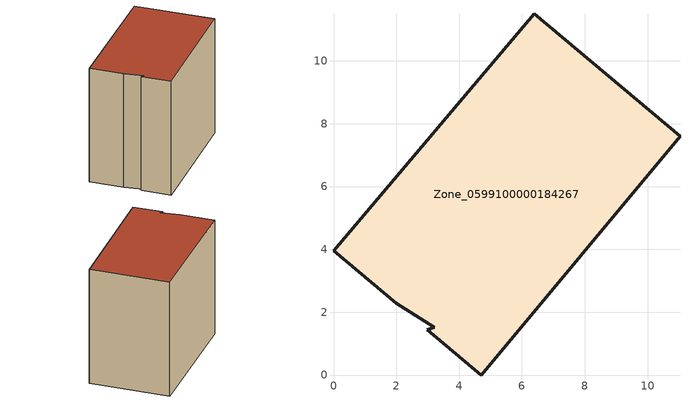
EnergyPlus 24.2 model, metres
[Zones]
Zone_0599100000184267
 floor ground (C_G): 2.99,1.44 3.2,1.52 1.99,2.28 0,3.95 6.38,11.49 11.03,7.6 4.71,0 z0
 wall outside (C_F): 1.99,2.28 3.2,1.52 2.99,1.44 4.71,0 11.03,7.6 6.38,11.49 0,3.95 1.99,2.28 z0:9.22
 roof outside (C_R): 3.2,1.52 2.99,1.44 4.71,0 11.03,7.6 6.38,11.49 0,3.95 1.99,2.28 z9.22
[BUILDING]
Pand.0599100000184267: North Axis=0; Terrain=City; Loads Convergence Tolerance Value=0.04; Temperature Convergence Tolerance Value=0.4; Solar Distribution=FullExterior; Maximum Number of Warmup Days=25; Minimum Number of Warmup Days=1
[Site:Location]
Rotterdam.The.Hague.AP_ZH_NLD Design_Conditions: Latitude=51.96; Longitude=4.45; Time Zone=1; Elevation=-4.5
[SITE:GROUNDTEMPERATURE:BUILDINGSURFACE]
18, 18, 18, 18, 18, 18, 18, 18, 18, 18, 18, 18
[MATERIAL] Thermal Absorptance=0.9; Solar Absorptance=0.7; Visible Absorptance=0.7
Name | Roughness | Thickness | Conductivity | Density | Specific Heat
G.TI.1946-1964 | MediumSmooth | 0.15 | 1 | 540 | 1210
F.TI.1946-1964 | Rough | 0.3 | 0.857143 | 1920 | 840
R.TI.1946-1964 | MediumRough | 0.2 | 0.277778 | 1500 | 1000
[CONSTRUCTION]
C_G: G.TI.1946-1964
C_F: F.TI.1946-1964
C_R: R.TI.1946-1964
[ZONE]
Zone_0599100000184267: Type=1; Multiplier=1; Ceiling Height=Autocalculate; Volume=Autocalculate; Floor Area=autocalculate; Part of Total Floor Area=Yes
[ZONEINFILTRATION:DESIGNFLOWRATE]
Infil_Zone_0599100000184267: Zone or ZoneList or Space or SpaceList=Zone_0599100000184267; Schedule=AlwaysOn; Design Flow Rate Calculation Method=Flow/Area; Flow Rate per Floor Area=0.003; Constant Term Coefficient=1; Temperature Term Coefficient=0; Velocity Term Coefficient=0; Velocity Squared Term Coefficient=0
[HVACTEMPLATE:ZONE:IDEALLOADSAIRSYSTEM]
Zone_0599100000184267: Maximum Heating Supply Air Temperature=50; Minimum Cooling Supply Air Temperature=13; Maximum Heating Supply Air Humidity Ratio=0.0156; Minimum Cooling Supply Air Humidity Ratio=0.0077; Heating Limit=NoLimit; Cooling Limit=NoLimit; Dehumidification Control Type=ConstantSensibleHeatRatio; Cooling Sensible Heat Ratio=0.7; Dehumidification Setpoint=60; Humidification Control Type=None; Humidification Setpoint=30; Outdoor Air Method=None; Outdoor Air Flow Rate per Person=0.00944; Outdoor Air Flow Rate per Zone Floor Area=0; Outdoor Air Flow Rate per Zone=0; Demand Controlled Ventilation Type=None; Outdoor Air Economizer Type=NoEconomizer; Heat Recovery Type=None; Sensible Heat Recovery Effectiveness=0.7; Latent Heat Recovery Effectiveness=0.65
[ZONECONTROL:THERMOSTAT]
ThermostatControl_Zone_0599100000184267: Zone or ZoneList=Zone_0599100000184267; Control Type Schedule=DualSetpointControlType; Control 1=Thermostat_Zone_0599100000184267; Temperature Difference Between Cutout And Setpoint=0
[THERMOSTATSETPOINT:DUALSETPOINT]
Thermostat_Zone_0599100000184267: Heating Setpoint Temperature Schedule=HeatingSetpoint_Zone_0599100000184267; Cooling Setpoint Temperature Schedule=CoolingSetpoint_Zone_0599100000184267
[SCHEDULE:COMPACT]
HeatingSetpoint_Zone_0599100000184267: Through: 12/31, For: AllDays, Until: 24:00, 21
CoolingSetpoint_Zone_0599100000184267: Through: 12/31, For: AllDays, Until: 24:00, 24
DualSetpointControlType: Through: 12/31, For: AllDays, Until: 24:00, 4
AlwaysOn: Through: 12/31, For: AllDays, Until: 24:00, 1
